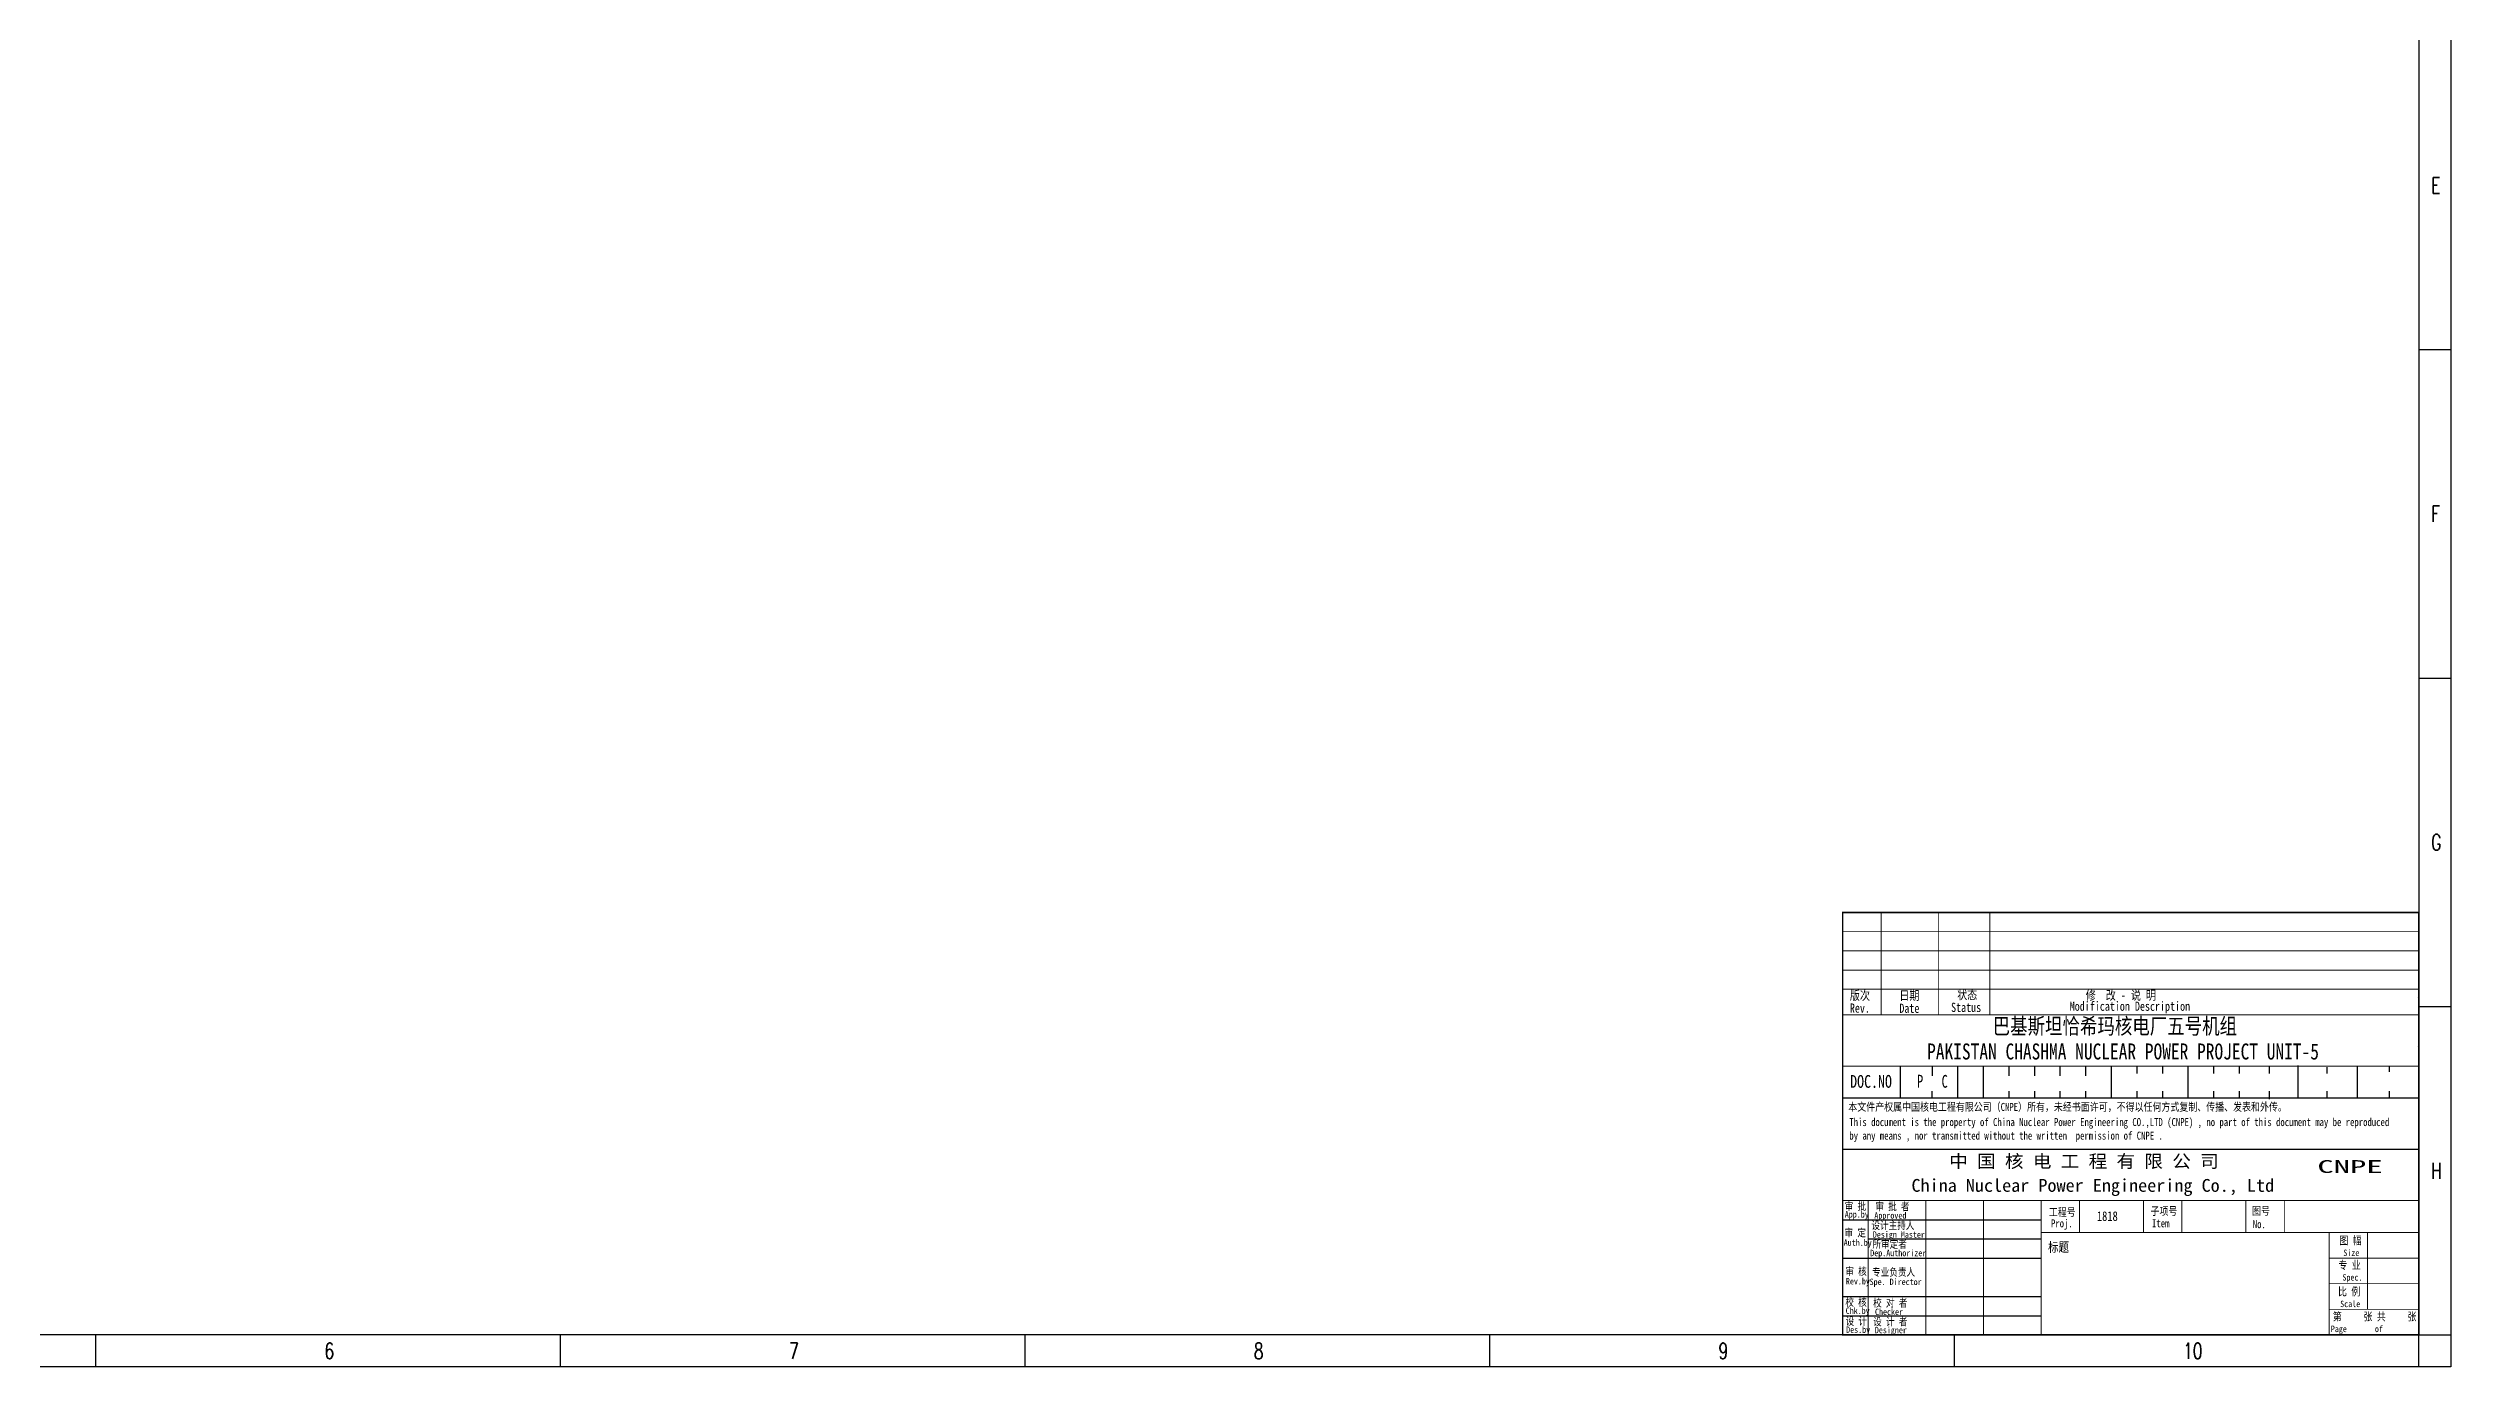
# Model space of a CAD drawing. Header units: millimetres. Extents: x 0 to 1487, y 0 to 841.
# Drawn here: x 736 to 1487, y 0 to 412 of the extents above; entities that cross this region are included whole.
import ezdxf
from ezdxf.enums import TextEntityAlignment as Align

# ---------------------------------------------------------------- set-up
doc = ezdxf.new("R2010")
doc.units = ezdxf.units.MM
doc.header["$MEASUREMENT"] = 0
for name, color, linetype in [('1', 7, 'Continuous'), ('PUB_TEXT', 7, 'Continuous'), ('图框', 4, 'Continuous')]:
    doc.layers.add(name, color=color, linetype=linetype)
doc.styles.add('HZ', font='txt_____.ttf', dxfattribs={"width": 0.7, "bigfont": 'HZTXT'})
doc.styles.add('宋体', font='', dxfattribs={"width": 0.7})
doc.styles.add('汉字', font='仿宋_GB2312.ttf', dxfattribs={"width": 0.8, "height": 4})
doc.styles.get('宋体').set_extended_font_data('SimSun')

msp = doc.modelspace()

# ---------------------------------------------------------------- linework, layer by layer
at = {"linetype": 'Continuous'}
msp.add_line((1314.92, 94), (1314.92, 84), dxfattribs=at)
msp.add_line((1324.92, 94), (1324.92, 91))
at = {"color": 4, "flags": 128}
for points in [[(1487, 841), (1487, 0)], [(751, 10), (751, 0)], [(896.2, 10), (896.2, 0)], [(1041.4, 10), (1041.4, 0)], [(1186.6, 10), (1186.6, 0)], [(1331.8, 10), (1331.8, 0)], [(1487, 0), (0, 0)]]:
    msp.add_lwpolyline(points, dxfattribs=at)
msp.add_lwpolyline([(25, 831), (1476.92, 831), (1476.92, 10), (25, 10)], close=True)
at = {"flags": 128}
for points in [[(1477, 317.87), (1487, 317.87)], [(1477, 215.25), (1487, 215.25)], [(1477, 112.62), (1487, 112.62)], [(1476.92, 10), (1487, 10)], [(1476.92, 0), (1476.92, 10)]]:
    msp.add_lwpolyline(points, dxfattribs=at)
at = {"layer": '1'}
for p, q in [((1476.59, 115.36), (1476.59, 115.36)), ((1476.59, 115.36), (1476.59, 115.36)), ((1476.59, 115.36), (1476.59, 115.36)), ((1476.59, 115.36), (1476.59, 115.36)), ((1324.92, 93), (1324.92, 93)), ((1332.92, 84), (1332.92, 94)), ((1340.92, 84), (1340.92, 94)), ((1348.92, 91), (1348.92, 94)), ((1356.92, 91), (1356.92, 94)), ((1364.92, 91), (1364.92, 94)), ((1372.92, 91), (1372.92, 94)), ((1380.92, 84), (1380.92, 94)), ((1388.92, 91.71), (1388.92, 94)), ((1396.92, 91.71), (1396.92, 94)), ((1404.92, 84), (1404.92, 94)), ((1412.92, 91.71), (1412.92, 94)), ((1420.92, 91.71), (1420.92, 94)), ((1430.29, 91.71), (1430.29, 94)), ((1439.29, 84.21), (1439.29, 94.21)), ((1448.29, 91.71), (1448.29, 93.71)), ((1457.79, 84), (1457.79, 94)), ((1467.79, 92.21), (1467.79, 94.11)), ((1476.92, 84), (1296.92, 84)), ((1324.92, 84), (1324.92, 86.21)), ((1348.92, 84), (1348.92, 86.21)), ((1356.92, 84), (1356.92, 86.21)), ((1364.92, 84), (1364.92, 86.21)), ((1372.92, 84), (1372.92, 86.21)), ((1388.92, 84), (1388.92, 86.21)), ((1396.92, 84), (1396.92, 86.21)), ((1412.92, 84), (1412.92, 86.21)), ((1420.92, 84), (1420.92, 86.21)), ((1430.29, 83.71), (1430.29, 86.21)), ((1448.29, 84.21), (1448.29, 86.21)), ((1467.79, 84.21), (1467.79, 86.21)), ((1476.92, 10), (1296.92, 10)), ((1476.92, 10), (1296.92, 10)), ((1476.92, 10), (1296.92, 10)), ((1476.92, 10), (1296.92, 10)), ((1476.92, 10), (1296.92, 10))]:
    msp.add_line(p, q, dxfattribs=at)
at = {"layer": '1', "color": 7, "ltscale": 0.8}
msp.add_line((1296.92, 105.89), (1296.92, 44.39), dxfattribs=at)
at = {"layer": '1', "color": 7}
for p, q in [((1476.62, 100.24), (1476.62, 100.24)), ((1476.62, 100.24), (1476.62, 100.24)), ((1476.62, 100.24), (1476.62, 100.24)), ((1476.62, 100.24), (1476.62, 100.24)), ((1296.92, 46), (1358.92, 46)), ((1304.92, 40), (1358.92, 40)), ((1296.92, 34), (1358.92, 34)), ((1296.92, 22), (1358.92, 22)), ((1296.92, 16), (1358.92, 16)), ((1476.92, 10), (1296.92, 10)), ((1476.92, 10), (1296.92, 10)), ((1476.92, 10), (1296.92, 10))]:
    msp.add_line(p, q, dxfattribs=at)
at = {"layer": '1', "color": 7, "const_width": 0.5}
for points in [[(1296.92, 10), (1476.92, 10), (1476.92, 142), (1296.92, 142)], [(1296.92, 68), (1476.92, 68), (1476.92, 10), (1296.92, 10)]]:
    msp.add_lwpolyline(points, close=True, dxfattribs=at)
at = {"layer": '1', "color": 7}
for points, const_width in [([(1296.92, 136), (1476.92, 136)], 0.3), ([(1308.92, 142), (1308.92, 110)], 0.3), ([(1326.92, 142), (1326.92, 110)], 0.3), ([(1342.92, 142), (1342.92, 110)], 0.3), ([(1296.92, 130), (1476.92, 130)], 0.3), ([(1296.92, 124), (1476.92, 124)], 0.3), ([(1296.92, 118), (1476.92, 118)], 0.3), ([(1296.92, 110), (1476.92, 110)], 0.3), ([(1296.92, 94), (1476.92, 94)], 0.3), ([(1314.92, 94), (1314.92, 84)], 0.3), ([(1296.92, 84), (1476.92, 84)], 0.3), ([(1296.92, 84), (1476.92, 84)], 0.3), ([(1296.92, 52), (1476.92, 52)], 0.3), ([(1304.92, 52), (1304.92, 10)], 0.3), ([(1322.92, 52), (1322.92, 10)], 0.3), ([(1340.92, 52), (1340.92, 10)], 0.3), ([(1358.92, 52), (1358.92, 10)], 0.3), ([(1370.92, 52), (1370.92, 42)], 0.25), ([(1390.92, 52), (1390.92, 42)], 0.25), ([(1402.92, 52), (1402.92, 42)], 0.25), ([(1422.92, 52), (1422.92, 42)], 0.25), ([(1434.92, 52), (1434.92, 42)], 0.25), ([(1358.92, 42), (1476.92, 42)], 0.3), ([(1448.92, 42), (1448.92, 10)], 0.3), ([(1460.92, 42), (1460.92, 18)], 0.25), ([(1476.92, 34), (1448.92, 34)], 0.25), ([(1476.92, 26), (1448.92, 26)], 0.25), ([(1476.92, 18), (1448.92, 18)], 0.25)]:
    msp.add_lwpolyline(points, dxfattribs=dict(at, const_width=const_width))
at = {"layer": '1', "const_width": 0.3}
msp.add_lwpolyline([(1304.92, 52), (1304.92, 10)], dxfattribs=at)
at = {"layer": '图框'}
msp.add_line((1476.92, 10), (1296.92, 10), dxfattribs=at)
msp.add_line((1476.92, 10), (1296.92, 10), dxfattribs=at)
msp.add_line((1476.92, 10), (1296.92, 10), dxfattribs=at)
msp.add_line((1476.92, 10), (1296.92, 10), dxfattribs=at)
msp.add_line((1476.92, 10), (1296.92, 10), dxfattribs=at)

# ---------------------------------------------------------------- texts
at = {"color": 0, "style": 'HZ', "width": 0.7}
for s, p in [('E', (1480.85, 366.68)), ('F', (1480.85, 264.06)), ('G', (1480.85, 161.43)), ('H', (1480.85, 58.81)), ('6', (822.53, 2.5)), ('7', (967.73, 2.5)), ('8', (1112.93, 2.5)), ('9', (1258.13, 2.5)), ('10', (1403.33, 2.5))]:
    msp.add_text(s, height=5, dxfattribs=at).set_placement(p)
at = {"linetype": 'Continuous', "char_height": 4, "attachment_point": 5, "style": '宋体'}
for s, width, insert in [('P', 5.7748, (1321.12, 89.28)), ('C', 6.7601, (1328.79, 89.21))]:
    msp.add_mtext_dynamic_manual_height_columns(s, width=width, gutter_width=1, heights=[0], dxfattribs=dict(at, insert=insert))
at = {"layer": '1', "style": '汉字', "width": 0.8}
for s, height, p in [('版次', 2.88, (1299.17, 114.66)), ('Rev.', 2.88, (1299.17, 110.69)), ('Date', 2.88, (1314.62, 110.63)), ('日期 ', 2.88, (1314.62, 114.66)), ('Status', 2.88, (1330.79, 110.91)), ('状态', 2.88, (1332.7, 114.87)), ('Modification Description', 2.88, (1367.87, 111.28)), ('修  改 - 说 明', 2.88, (1372.87, 114.71)), ('巴基斯坦恰希玛核电厂五号机组', 5, (1343.78, 104.01)), ('PAKISTAN CHASHMA NUCLEAR POWER PROJECT UNIT-5', 5, (1323.31, 96.07)), ('App.by', 2, (1297.58, 46.68)), ('审 批', 2.4, (1297.56, 49.02)), ('设计主持人', 2.4, (1305.91, 43.04)), ('Approved', 2, (1306.82, 46.34)), ('审 批 者', 2.4, (1307.14, 48.93)), ('Proj.', 2.5, (1362.02, 43.61)), ('Item', 2.5, (1393.59, 43.64)), ('No.', 2.5, (1425.07, 43.36)), ('Auth.by', 2, (1297.25, 37.84)), ('审 定', 2.4, (1297.52, 40.72)), ('所审定者', 2.4, (1306.23, 37.17)), ('Design Master', 2, (1306.35, 40.36)), ('标题', 3, (1361.1, 35.96)), ('图 幅', 2.5, (1452.11, 38.27)), ('审 核', 2.4, (1297.76, 28.66)), ('Dep.Authorizer', 2, (1305.54, 34.6)), ('专业负责人', 2.4, (1306.12, 28.43)), ('专 业', 2.5, (1451.84, 30.58)), ('Size', 2, (1453.37, 34.67)), ('Rev.by', 2, (1297.93, 25.78)), ('Spe. Director', 2, (1305.34, 25.58)), ('比 例', 2.5, (1451.71, 22.29)), ('Spec.', 2, (1453.09, 26.98)), ('校 核', 2.4, (1297.77, 19.03)), ('设 计', 2.4, (1297.85, 13.09)), ('Chk.by', 2, (1297.86, 16.58)), ('校 对 者', 2.4, (1306.45, 18.79)), ('设 计 者', 2.4, (1306.45, 12.94)), ('Checker', 2, (1307.02, 16.22)), ('第     张 共     张', 2.5, (1450.07, 14.49)), ('Scale', 2, (1452.39, 18.69)), ('Des.by', 2, (1298.01, 10.64)), ('Designer', 2, (1306.98, 10.52)), ('Page       of  ', 2, (1449.47, 10.89))]:
    msp.add_text(s, height=height, dxfattribs=at).set_placement(p)
at = {"layer": '1', "color": 7, "style": '宋体', "width": 0.8}
msp.add_text('DOC.NO', height=4, dxfattribs=at).set_placement((1299.26, 87.21))
at = {"layer": '1', "ltscale": 0.8, "style": '汉字', "width": 0.8}
for s, height, p in [('本文件产权属中国核电工程有限公司（CNPE）所有，未经书面许可，不得以任何方式复制、传播、发表和外传。', 2.5, (1298.69, 80)), ('This document is the property of China Nuclear Power Engineering CO.,LTD (CNPE) , no part of this document may be reproduced ', 2.5, (1299.01, 75.26)), ('by any means , nor transmitted without the written  permission of CNPE .', 2.5, (1299.01, 71.02)), ('工程号', 2.5, (1361.34, 47.12)), ('1818', 3, (1376.36, 45.62)), ('子项号', 2.5, (1393.13, 47.44)), ('图号', 2.5, (1424.85, 47.51))]:
    msp.add_text(s, height=height, dxfattribs=at).set_placement(p)
at = {"layer": 'PUB_TEXT', "style": '汉字'}
for s, width, p, p2 in [('中 国 核 电 工 程 有 限 公 司', 1.049388, (1330.21, 62.27), (1414.43, 62.27)), ('CNPE', 1.843009, (1445.26, 60.62), (1465.66, 60.62)), ('China Nuclear Power Engineering Co., Ltd', 1.023647, (1318.42, 54.72), (1431.74, 54.72))]:
    msp.add_text(s, height=4, dxfattribs=dict(at, width=width)).set_placement(p, p2, align=Align.FIT)

doc.saveas('drawing.dxf')
